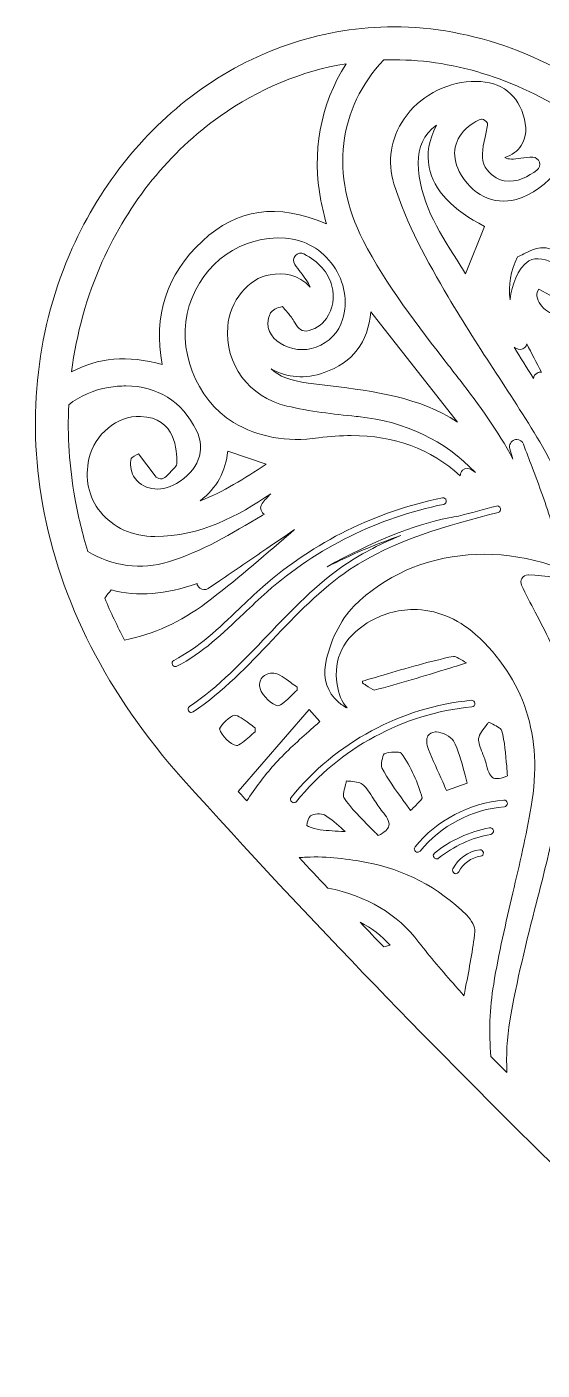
# Model space of a CAD drawing. Extents: x 49 to 10099, y -910 to -90.
# Drawn here: x 1193 to 1506, y -908 to -92 of the extents above; entities that cross this region are included whole.
import ezdxf

# ---------------------------------------------------------------- set-up
doc = ezdxf.new("R2010")
doc.units = 0
doc.header["$MEASUREMENT"] = 0
doc.layers.add('Layer 1', color=7, linetype='Continuous')

msp = doc.modelspace()

# ---------------------------------------------------------------- linework, layer by layer
at = {"layer": 'Layer 1', "lineweight": 0}
for points, knots in [([(2067.48, -226.33), (2049.85, -186.9), (2022.75, -153.49), (1989.11, -129.71), (1954.04, -104.91), (1913.53, -91.8), (1871.95, -91.8), (1824.05, -91.8), (1776.03, -109.39), (1733.06, -142.66), (1700.36, -167.98), (1670.49, -202.19), (1644, -244.61), (1617.52, -202.2), (1587.66, -168), (1554.95, -142.67), (1511.98, -109.4), (1463.95, -91.81), (1416.04, -91.8), (1374.47, -91.8), (1333.96, -104.91), (1298.9, -129.69), (1265.25, -153.47), (1238.15, -186.88), (1220.52, -226.31), (1199.14, -274.13), (1192.87, -327.84), (1202.41, -381.63), (1212.97, -441.15), (1241.77, -497.53), (1288, -549.22), (1441.89, -721.22), (1618.96, -885.08), (1620.74, -886.72), (1620.74, -886.72), (1644.01, -908.2), (1644.01, -908.2), (1644.01, -908.2), (1667.28, -886.71), (1667.28, -886.71), (1669.05, -885.08), (1846.13, -721.22), (2000.01, -549.22), (2046.24, -497.54), (2075.03, -441.16), (2085.59, -381.65), (2095.12, -327.86), (2088.86, -274.15), (2067.48, -226.33)], [0, 0, 0, 0, 1, 1, 1, 2, 2, 2, 3, 3, 3, 4, 4, 4, 5, 5, 5, 6, 6, 6, 7, 7, 7, 8, 8, 8, 9, 9, 9, 10, 10, 10, 11, 11, 11, 12, 12, 12, 13, 13, 13, 14, 14, 14, 15, 15, 15, 16, 16, 16, 16]), ([(1238.78, -234.47), (1254.95, -198.32), (1279.73, -167.73), (1310.44, -146.03), (1333.86, -129.48), (1359.91, -118.7), (1387.02, -114.2), (1371.46, -138.82), (1365.89, -168.81), (1371.75, -197.44), (1372.71, -202.09), (1373.85, -206.65), (1375.07, -211.43), (1344.95, -198.81), (1320.82, -202.24), (1299.65, -221.96), (1277.83, -242.29), (1269.6, -267.48), (1275.15, -296.94), (1254.22, -291.3), (1235.99, -292.8), (1220.06, -301.5), (1223.02, -278.28), (1229.27, -255.73), (1238.78, -234.47)], [0, 0, 0, 0, 1, 1, 1, 2, 2, 2, 3, 3, 3, 4, 4, 4, 5, 5, 5, 6, 6, 6, 7, 7, 7, 8, 8, 8, 8]), ([(1416.04, -111.8), (1416.04, -111.8), (1416.05, -111.8), (1416.06, -111.8), (1454.56, -111.81), (1493.35, -124.51), (1529.14, -148.68), (1525.97, -169.87), (1510.09, -191.11), (1490.47, -196.69), (1476.97, -200.53), (1463.07, -193.67), (1455.88, -179.62), (1450.69, -169.48), (1452.74, -159.57), (1461.5, -152.43), (1466.37, -148.46), (1468.72, -147.79), (1469.84, -147.93), (1470.73, -148.04), (1471.82, -148.86), (1473.14, -150.42), (1472.72, -153.33), (1472.13, -156.14), (1471.55, -158.86), (1470.01, -166.09), (1468.69, -172.33), (1471.7, -177.1), (1474.59, -181.68), (1478.6, -184.54), (1483.28, -185.38), (1490.93, -186.74), (1498.29, -182.57), (1503.12, -178.85), (1504.57, -177.73), (1505.18, -175.82), (1504.62, -174.08), (1504.07, -172.33), (1502.49, -171.11), (1500.66, -171.02), (1498.11, -170.91), (1495.64, -171.27), (1493.23, -171.62), (1488.94, -172.24), (1485.96, -172.56), (1483.5, -171.21), (1488, -169.7), (1491.38, -167.26), (1493.57, -163.92), (1496.77, -159.05), (1497.18, -152.75), (1494.78, -145.2), (1490.34, -131.23), (1479.14, -124.07), (1463.17, -125), (1446.75, -125.97), (1431.51, -134.42), (1422.4, -147.61), (1414.12, -159.59), (1411.9, -173.68), (1416.16, -187.3), (1423.76, -211.64), (1436.57, -234.48), (1449.05, -255.79), (1458.31, -271.61), (1468.48, -287.18), (1478.33, -302.23), (1487.79, -316.71), (1497.57, -331.68), (1506.47, -346.77), (1518.4, -366.99), (1522.81, -385.82), (1519.93, -404.21), (1515.37, -403.96), (1514.31, -401.09), (1512.24, -393.96), (1508.84, -382.22), (1504.44, -370.66), (1500.19, -359.48), (1498.42, -354.82), (1496.65, -350.16), (1494.94, -345.47), (1494.3, -343.71), (1492.62, -342.6), (1490.83, -342.6), (1490.38, -342.6), (1489.92, -342.67), (1489.47, -342.82), (1487.23, -343.56), (1485.97, -345.94), (1486.64, -348.21), (1486.64, -348.21), (1488.49, -354.48), (1488.49, -354.48), (1479.35, -337.14), (1467.83, -321.48), (1456.35, -306.6), (1454.03, -303.6), (1451.7, -300.59), (1449.37, -297.59), (1430.68, -273.49), (1411.35, -248.58), (1397.47, -221.67), (1376.98, -181.94), (1382.23, -140.97), (1409.96, -111.91), (1411.98, -111.85), (1414.01, -111.8), (1416.04, -111.8)], [0, 0, 0, 0, 1, 1, 1, 2, 2, 2, 3, 3, 3, 4, 4, 4, 5, 5, 5, 6, 6, 6, 7, 7, 7, 8, 8, 8, 9, 9, 9, 10, 10, 10, 11, 11, 11, 12, 12, 12, 13, 13, 13, 14, 14, 14, 15, 15, 15, 16, 16, 16, 17, 17, 17, 18, 18, 18, 19, 19, 19, 20, 20, 20, 21, 21, 21, 22, 22, 22, 23, 23, 23, 24, 24, 24, 25, 25, 25, 26, 26, 26, 27, 27, 27, 28, 28, 28, 29, 29, 29, 30, 30, 30, 31, 31, 31, 32, 32, 32, 33, 33, 33, 34, 34, 34, 35, 35, 35, 36, 36, 36, 36]), ([(1437.62, -177.22), (1440.42, -191.04), (1451.76, -203.1), (1471.32, -213.11), (1471.32, -213.11), (1459.73, -241.93), (1459.73, -241.93), (1457.99, -239.11), (1456.23, -236.33), (1454.5, -233.59), (1442.65, -214.88), (1431.46, -197.2), (1430.9, -174.56), (1430.66, -164.84), (1434.23, -157.33), (1441.96, -151.64), (1437.39, -160.37), (1435.93, -168.93), (1437.62, -177.22)], [0, 0, 0, 0, 1, 1, 1, 2, 2, 2, 3, 3, 3, 4, 4, 4, 5, 5, 5, 6, 6, 6, 6]), ([(1384.95, -269.7), (1382.68, -277.36), (1376.69, -283.61), (1368.91, -286.42), (1361.3, -289.17), (1353.27, -288.28), (1346.88, -283.99), (1341.78, -280.56), (1336.63, -274.6), (1341.05, -265.65), (1341.73, -264.26), (1345.29, -262.26), (1348.28, -261.84), (1349.13, -262.52), (1350.61, -264.38), (1351.45, -265.42), (1352.11, -266.25), (1352.75, -267.04), (1353.36, -267.74), (1353.93, -268.39), (1354.67, -269.63), (1355.32, -270.72), (1357.08, -273.69), (1359.08, -277.08), (1362.85, -276.65), (1367.36, -276.18), (1372.51, -272.99), (1375.09, -269.06), (1379.05, -263.04), (1380.25, -256.03), (1378.46, -249.3), (1376.32, -241.21), (1370.27, -234.29), (1361.44, -229.8), (1359.67, -228.9), (1357.51, -229.31), (1356.19, -230.8), (1354.87, -232.28), (1354.73, -234.48), (1355.83, -236.13), (1356.96, -237.81), (1358.21, -239.42), (1359.41, -240.98), (1361.91, -244.22), (1364.09, -247.05), (1365.22, -250.09), (1358.24, -241.91), (1348.68, -241.15), (1340.86, -242.44), (1327.61, -244.63), (1316.27, -258.43), (1315.03, -273.85), (1313.19, -296.85), (1327.95, -316.75), (1350.93, -322.23), (1364.83, -325.54), (1379.24, -327.08), (1393.18, -328.57), (1393.18, -328.57), (1394.48, -328.71), (1394.48, -328.71), (1423.51, -331.81), (1446.85, -342.95), (1465.67, -362.72), (1465.67, -362.72), (1463.41, -361.05), (1463.41, -361.05), (1461.75, -359.83), (1459.47, -359.93), (1457.92, -361.29), (1456.94, -362.15), (1456.43, -363.37), (1456.44, -364.6), (1438.35, -348.25), (1416.5, -340.18), (1390.23, -340.18), (1383.86, -340.18), (1377.24, -340.65), (1370.34, -341.6), (1350.68, -344.3), (1333.75, -341.21), (1318.58, -332.16), (1295.6, -318.46), (1283.5, -286.63), (1291.61, -261.22), (1299.99, -234.93), (1323.47, -218.44), (1350.12, -220.24), (1361.82, -221.02), (1372.47, -227.14), (1379.36, -237.03), (1386.16, -246.78), (1388.19, -258.69), (1384.95, -269.7)], [0, 0, 0, 0, 1, 1, 1, 2, 2, 2, 3, 3, 3, 4, 4, 4, 5, 5, 5, 6, 6, 6, 7, 7, 7, 8, 8, 8, 9, 9, 9, 10, 10, 10, 11, 11, 11, 12, 12, 12, 13, 13, 13, 14, 14, 14, 15, 15, 15, 16, 16, 16, 17, 17, 17, 18, 18, 18, 19, 19, 19, 20, 20, 20, 21, 21, 21, 22, 22, 22, 23, 23, 23, 24, 24, 24, 25, 25, 25, 26, 26, 26, 27, 27, 27, 28, 28, 28, 29, 29, 29, 30, 30, 30, 31, 31, 31, 31]), ([(1530.71, -237.05), (1530.8, -245.09), (1526.91, -255.63), (1520.82, -263.89), (1519.49, -265.69), (1517.84, -266.6), (1515.78, -266.68), (1512.56, -266.77), (1508.91, -264.84), (1506.13, -261.6), (1503.76, -258.83), (1501.77, -254.94), (1504.23, -251.13), (1504.23, -251.13), (1515.42, -257.29), (1515.42, -257.29), (1516.44, -257.85), (1517.65, -257.98), (1518.78, -257.65), (1519.9, -257.31), (1520.84, -256.54), (1521.39, -255.51), (1522.19, -253.99), (1523.36, -252.28), (1524.59, -250.48), (1527.97, -245.52), (1531.47, -240.4), (1529.76, -235.52), (1527.44, -228.89), (1522.57, -222.31), (1517.04, -218.01), (1523.26, -221.11), (1530.61, -226.91), (1530.71, -237.05), (1530.71, -237.05), (1530.71, -237.05), (1530.71, -237.05)], [0, 0, 0, 0, 1, 1, 1, 2, 2, 2, 3, 3, 3, 4, 4, 4, 5, 5, 5, 6, 6, 6, 7, 7, 7, 8, 8, 8, 9, 9, 9, 10, 10, 10, 11, 11, 11, 12, 12, 12, 12]), ([(1486.82, -257.2), (1486.8, -257.35), (1486.78, -257.5), (1486.77, -257.65), (1485.52, -248.83), (1487.06, -240.19), (1491.36, -231.57), (1492.59, -231.01), (1493.82, -230.41), (1495.05, -229.81), (1498.68, -228.03), (1502.1, -226.35), (1505.32, -226.07), (1509.95, -225.67), (1513.93, -227.3), (1516.21, -230.57), (1517.53, -232.46), (1518.15, -234.7), (1518.04, -236.92), (1517.13, -236.59), (1516.21, -236.24), (1515.3, -235.9), (1508.85, -233.45), (1502.75, -231.14), (1498.15, -234.08), (1491.26, -238.48), (1487.73, -249.29), (1486.82, -257.2)], [0, 0, 0, 0, 1, 1, 1, 2, 2, 2, 3, 3, 3, 4, 4, 4, 5, 5, 5, 6, 6, 6, 7, 7, 7, 8, 8, 8, 9, 9, 9, 9]), ([(1454.79, -332.06), (1431.28, -316.69), (1404.08, -313.3), (1377.59, -310.01), (1373.06, -309.45), (1368.53, -308.88), (1364.02, -308.26), (1353.29, -306.78), (1346.22, -304.32), (1341.38, -299.67), (1351.29, -305.11), (1362.21, -305.92), (1373.66, -301.95), (1391, -295.93), (1400.51, -283.55), (1402.03, -265.06), (1402.03, -265.06), (1454.79, -332.06), (1454.79, -332.06)], [0, 0, 0, 0, 1, 1, 1, 2, 2, 2, 3, 3, 3, 4, 4, 4, 5, 5, 5, 6, 6, 6, 6]), ([(1490.23, -287.15), (1491.95, -288.33), (1494.27, -288.13), (1495.77, -286.66), (1496.39, -286.05), (1496.79, -285.29), (1496.97, -284.49), (1499.91, -290.24), (1502.86, -295.98), (1505.8, -301.67), (1504.94, -301.59), (1504.05, -301.75), (1503.24, -302.2), (1501.99, -302.89), (1501.21, -304.11), (1501.03, -305.44), (1497.04, -299.17), (1493.07, -292.83), (1489.23, -286.44), (1489.56, -286.68), (1489.89, -286.92), (1490.23, -287.15)], [0, 0, 0, 0, 1, 1, 1, 2, 2, 2, 3, 3, 3, 4, 4, 4, 5, 5, 5, 6, 6, 6, 7, 7, 7, 7]), ([(1222.11, -378.14), (1218.74, -359.13), (1217.5, -340.15), (1218.34, -321.49), (1225.04, -316.17), (1233.28, -312.48), (1242.56, -310.94), (1246.21, -310.33), (1249.74, -310.04), (1253.15, -310.04), (1272.21, -310.04), (1287.23, -319.42), (1296.05, -337.14), (1301.95, -349), (1297.15, -361.65), (1283.83, -369.37), (1273.83, -375.17), (1262.88, -373.26), (1257.77, -364.84), (1256.01, -361.91), (1255.35, -356.84), (1256.4, -354.2), (1256.74, -353.33), (1259.25, -352.04), (1260.78, -351.29), (1260.78, -351.29), (1270.89, -364.73), (1270.89, -364.73), (1271.66, -365.76), (1272.84, -366.39), (1274.12, -366.47), (1275.42, -366.53), (1276.65, -366.06), (1277.54, -365.13), (1277.54, -365.13), (1282.92, -359.52), (1282.92, -359.52), (1283.71, -358.7), (1284.15, -357.59), (1284.13, -356.44), (1284.04, -349.75), (1283.78, -329.4), (1262.03, -328.54), (1247.87, -328.03), (1234.09, -339.3), (1230.66, -354.33), (1227.96, -366.14), (1230.42, -377.59), (1237.59, -386.57), (1245.18, -396.08), (1257.26, -401.53), (1270.76, -401.53), (1270.76, -401.53), (1270.79, -401.53), (1270.79, -401.53), (1298.47, -401.51), (1321.5, -389.01), (1341.23, -375.53), (1339.4, -377.38), (1337.67, -379.34), (1336.03, -381.41), (1334.78, -382.99), (1334.77, -385.22), (1336, -386.81), (1336.38, -387.3), (1336.85, -387.69), (1337.38, -387.97), (1336.88, -388.26), (1336.39, -388.56), (1335.9, -388.85), (1317.67, -399.7), (1298.81, -410.92), (1279.05, -416.97), (1262.54, -422.02), (1244.8, -419.63), (1229.93, -410.66), (1226.67, -399.93), (1224.05, -389.09), (1222.11, -378.14)], [0, 0, 0, 0, 1, 1, 1, 2, 2, 2, 3, 3, 3, 4, 4, 4, 5, 5, 5, 6, 6, 6, 7, 7, 7, 8, 8, 8, 9, 9, 9, 10, 10, 10, 11, 11, 11, 12, 12, 12, 13, 13, 13, 14, 14, 14, 15, 15, 15, 16, 16, 16, 17, 17, 17, 18, 18, 18, 19, 19, 19, 20, 20, 20, 21, 21, 21, 22, 22, 22, 23, 23, 23, 24, 24, 24, 25, 25, 25, 26, 26, 26, 26]), ([(1338.43, -357.5), (1325.2, -366.32), (1312.32, -374.65), (1298.32, -379.78), (1308.39, -372.04), (1313.98, -361.93), (1315.02, -349.6), (1315.02, -349.6), (1338.43, -357.5), (1338.43, -357.5)], [0, 0, 0, 0, 1, 1, 1, 2, 2, 2, 3, 3, 3, 3]), ([(1284.13, -480.4), (1283.84, -480.55), (1283.52, -480.62), (1283.22, -480.62), (1282.49, -480.62), (1281.79, -480.22), (1281.44, -479.53), (1280.93, -478.55), (1281.32, -477.35), (1282.3, -476.84), (1297.26, -469.14), (1309.82, -457.15), (1321.96, -445.55), (1326.65, -441.07), (1331.5, -436.44), (1336.44, -432.1), (1367.43, -404.86), (1405.19, -386.18), (1445.63, -378.08), (1446.72, -377.86), (1447.77, -378.56), (1447.99, -379.65), (1448.21, -380.73), (1447.5, -381.78), (1446.42, -382), (1406.66, -389.97), (1369.54, -408.33), (1339.08, -435.1), (1334.2, -439.39), (1329.38, -443.99), (1324.72, -448.45), (1312.37, -460.24), (1299.6, -472.43), (1284.13, -480.4)], [0, 0, 0, 0, 1, 1, 1, 2, 2, 2, 3, 3, 3, 4, 4, 4, 5, 5, 5, 6, 6, 6, 7, 7, 7, 8, 8, 8, 9, 9, 9, 10, 10, 10, 11, 11, 11, 11]), ([(1342.15, -464.47), (1327.39, -480), (1312.13, -496.05), (1293.99, -508.14), (1293.65, -508.36), (1293.27, -508.47), (1292.89, -508.47), (1292.24, -508.47), (1291.6, -508.16), (1291.22, -507.58), (1290.61, -506.66), (1290.86, -505.42), (1291.78, -504.81), (1309.54, -492.97), (1324.65, -477.08), (1339.25, -461.72), (1353.89, -446.32), (1369.02, -430.41), (1386.96, -418.36), (1397.52, -411.26), (1408.78, -405.64), (1420.41, -400.94), (1404.5, -406.34), (1390.03, -412.68), (1375.44, -419.97), (1402.2, -404.93), (1428.42, -394.26), (1449.55, -390.22), (1451.57, -389.83), (1453.52, -389.51), (1455.42, -389.25), (1463.13, -387.07), (1470.86, -385.04), (1478.52, -383.04), (1479.59, -382.76), (1480.69, -383.4), (1480.97, -384.46), (1481.25, -385.53), (1480.61, -386.63), (1479.54, -386.91), (1448.45, -395.04), (1416.31, -403.46), (1389.19, -421.68), (1371.62, -433.48), (1356.64, -449.24), (1342.15, -464.47)], [0, 0, 0, 0, 1, 1, 1, 2, 2, 2, 3, 3, 3, 4, 4, 4, 5, 5, 5, 6, 6, 6, 7, 7, 7, 8, 8, 8, 9, 9, 9, 10, 10, 10, 11, 11, 11, 12, 12, 12, 13, 13, 13, 14, 14, 14, 15, 15, 15, 15]), ([(1240.26, -439.12), (1241.01, -437.86), (1242.02, -436.53), (1243.33, -435.12), (1243.66, -434.76), (1243.92, -434.36), (1244.11, -433.93), (1260.13, -438.21), (1277.6, -436.93), (1296.37, -430.06), (1296.52, -431.15), (1297.09, -432.17), (1298, -432.89), (1299.49, -434.07), (1301.58, -434.15), (1303.15, -433.08), (1303.15, -433.08), (1310.02, -428.41), (1310.02, -428.41), (1314.79, -425.17), (1319.56, -421.93), (1324.34, -418.72), (1329.17, -415.48), (1333.96, -412.18), (1338.75, -408.89), (1344.31, -405.07), (1349.97, -401.18), (1355.69, -397.37), (1354.48, -398.37), (1353.29, -399.39), (1352.12, -400.4), (1336.03, -414.33), (1319.38, -428.74), (1301.93, -441.85), (1286.41, -453.51), (1269.84, -461.03), (1252.36, -464.45), (1247.89, -456.1), (1243.86, -447.65), (1240.26, -439.12)], [0, 0, 0, 0, 1, 1, 1, 2, 2, 2, 3, 3, 3, 4, 4, 4, 5, 5, 5, 6, 6, 6, 7, 7, 7, 8, 8, 8, 9, 9, 9, 10, 10, 10, 11, 11, 11, 12, 12, 12, 13, 13, 13, 13]), ([(1476.81, -673.54), (1479.83, -654.98), (1484.22, -636.24), (1488.47, -618.11), (1492.48, -601), (1496.63, -583.3), (1499.65, -565.64), (1506.92, -523.08), (1495.53, -487.89), (1465.78, -461.06), (1454.69, -451.06), (1441.33, -445.93), (1427.98, -445.93), (1418.34, -445.93), (1408.7, -448.61), (1399.94, -454.05), (1385.51, -463), (1379.15, -475.92), (1381.54, -491.42), (1382.43, -497.21), (1384.47, -502), (1387.63, -505.77), (1385.67, -504.76), (1383.82, -503.5), (1382.15, -502.01), (1375.71, -496.29), (1372.92, -488.07), (1374.48, -479.45), (1376.94, -465.81), (1383.58, -452.18), (1391.8, -443.9), (1428.8, -406.62), (1490.24, -401.87), (1541.2, -432.35), (1573.29, -451.55), (1596.97, -479.97), (1611.58, -516.82), (1614.66, -524.59), (1618.23, -530.88), (1630.45, -529.23), (1639.66, -527.98), (1646.66, -533.21), (1649.2, -543.21), (1651.09, -550.65), (1652.08, -558.22), (1653.12, -566.24), (1653.58, -569.77), (1654.04, -573.31), (1654.58, -576.82), (1654.88, -578.76), (1656.42, -580.26), (1658.36, -580.5), (1684.05, -583.69), (1689.2, -590.86), (1685.91, -618.83), (1685.56, -621.89), (1685.44, -625.02), (1685.33, -628.04), (1685.08, -635.18), (1684.84, -641.69), (1681.72, -647.14), (1682.86, -639.53), (1683.91, -632.29), (1684.37, -624.9), (1685.46, -607.03), (1683.4, -597.32), (1677.27, -591.38), (1671.85, -586.13), (1663.67, -584.21), (1649.68, -585.03), (1649.89, -561.49), (1648.18, -547.05), (1640.14, -539.34), (1633.69, -533.15), (1623.93, -532.31), (1614, -532.7), (1581.81, -463.16), (1540.66, -424.94), (1497.91, -424.94), (1497.91, -424.94), (1497.71, -424.94), (1497.71, -424.94), (1496.22, -424.94), (1494.83, -425.71), (1494.03, -426.97), (1493.23, -428.24), (1493.13, -429.82), (1493.77, -431.17), (1496.36, -436.66), (1499.26, -442.19), (1502.07, -447.53), (1508.26, -459.35), (1514.68, -471.57), (1518.2, -484.22), (1526.79, -515.02), (1521.06, -546.38), (1513.28, -581.25), (1510.1, -595.53), (1506.41, -610), (1502.85, -623.99), (1496.88, -647.41), (1490.72, -671.63), (1486.66, -695.88), (1484.9, -706.35), (1484.32, -716.9), (1484.88, -727.38), (1481.65, -724.15), (1478.4, -720.88), (1475.11, -717.57), (1473.81, -703.28), (1474.37, -688.58), (1476.81, -673.54)], [0, 0, 0, 0, 1, 1, 1, 2, 2, 2, 3, 3, 3, 4, 4, 4, 5, 5, 5, 6, 6, 6, 7, 7, 7, 8, 8, 8, 9, 9, 9, 10, 10, 10, 11, 11, 11, 12, 12, 12, 13, 13, 13, 14, 14, 14, 15, 15, 15, 16, 16, 16, 17, 17, 17, 18, 18, 18, 19, 19, 19, 20, 20, 20, 21, 21, 21, 22, 22, 22, 23, 23, 23, 24, 24, 24, 25, 25, 25, 26, 26, 26, 27, 27, 27, 28, 28, 28, 29, 29, 29, 30, 30, 30, 31, 31, 31, 32, 32, 32, 33, 33, 33, 34, 34, 34, 35, 35, 35, 36, 36, 36, 37, 37, 37, 37]), ([(1396.96, -490.46), (1396.96, -490.46), (1396.99, -489.44), (1396.99, -489.44), (1401.21, -488.23), (1405.43, -486.98), (1409.64, -485.74), (1423.58, -481.64), (1437.99, -477.39), (1452.32, -474.39), (1453.62, -474.12), (1457.37, -476.54), (1460.23, -478.41), (1456.99, -479.41), (1453.83, -480.38), (1450.73, -481.34), (1433.78, -486.56), (1419.14, -491.08), (1404.21, -494.9), (1403.2, -494.75), (1400.68, -493.01), (1399.15, -491.95), (1398.43, -491.45), (1397.7, -490.94), (1396.96, -490.46)], [0, 0, 0, 0, 1, 1, 1, 2, 2, 2, 3, 3, 3, 4, 4, 4, 5, 5, 5, 6, 6, 6, 7, 7, 7, 8, 8, 8, 8]), ([(1357.28, -494.96), (1356.05, -496.04), (1354.83, -497.21), (1353.65, -498.34), (1351.11, -500.78), (1347.26, -504.46), (1345.5, -504.36), (1342.49, -504.2), (1336.08, -498.49), (1334.74, -493.96), (1334, -491.48), (1334.43, -489.12), (1335.94, -487.31), (1337.58, -485.33), (1340.29, -484.34), (1343.14, -484.64), (1346.27, -484.97), (1349.73, -487.56), (1353.4, -490.31), (1354.64, -491.23), (1355.9, -492.18), (1357.2, -493.07), (1357.2, -493.07), (1357.28, -494.96), (1357.28, -494.96)], [0, 0, 0, 0, 1, 1, 1, 2, 2, 2, 3, 3, 3, 4, 4, 4, 5, 5, 5, 6, 6, 6, 7, 7, 7, 8, 8, 8, 8]), ([(1463.18, -501.1), (1464.28, -500.99), (1465.26, -501.8), (1465.36, -502.9), (1465.47, -504), (1464.67, -504.98), (1463.57, -505.08), (1421.98, -509.14), (1383.07, -530.1), (1356.8, -562.59), (1356.4, -563.08), (1355.82, -563.33), (1355.24, -563.33), (1354.8, -563.33), (1354.35, -563.19), (1353.98, -562.89), (1353.12, -562.19), (1352.99, -560.94), (1353.69, -560.08), (1380.62, -526.76), (1420.53, -505.26), (1463.18, -501.1)], [0, 0, 0, 0, 1, 1, 1, 2, 2, 2, 3, 3, 3, 4, 4, 4, 5, 5, 5, 6, 6, 6, 7, 7, 7, 7]), ([(1331.82, -520.2), (1330.59, -521.17), (1329.38, -522.22), (1328.2, -523.25), (1325.96, -525.21), (1321.73, -528.86), (1320.32, -528.65), (1316.9, -528.18), (1311.19, -522.41), (1310.13, -518.45), (1310.85, -516.06), (1316.54, -510.44), (1319.05, -510.19), (1321.17, -509.98), (1324.97, -512.83), (1328.04, -515.12), (1329.24, -516.01), (1330.47, -516.93), (1331.73, -517.78), (1331.73, -517.78), (1331.82, -520.2), (1331.82, -520.2)], [0, 0, 0, 0, 1, 1, 1, 2, 2, 2, 3, 3, 3, 4, 4, 4, 5, 5, 5, 6, 6, 6, 7, 7, 7, 7]), ([(1321.45, -556.45), (1321.45, -556.45), (1364.57, -506.73), (1364.57, -506.73), (1364.57, -506.73), (1371.06, -514.02), (1371.06, -514.02), (1368.84, -516.04), (1366.61, -518.02), (1364.4, -519.99), (1356.79, -526.76), (1349.6, -533.16), (1343.06, -540.53), (1337.12, -547.23), (1331.95, -554.47), (1326.6, -562.11), (1324.88, -560.22), (1323.17, -558.34), (1321.45, -556.45)], [0, 0, 0, 0, 1, 1, 1, 2, 2, 2, 3, 3, 3, 4, 4, 4, 5, 5, 5, 6, 6, 6, 6]), ([(1436.82, -522.66), (1437.59, -521.36), (1439.06, -520.57), (1441.21, -520.3), (1441.39, -520.28), (1441.59, -520.27), (1441.8, -520.27), (1445.17, -520.27), (1450.98, -523.21), (1452.35, -525.73), (1455.37, -531.29), (1457.06, -537.7), (1459.02, -545.12), (1459.57, -547.2), (1460.12, -549.33), (1460.73, -551.51), (1460.73, -551.51), (1448.15, -555.97), (1448.15, -555.97), (1447.37, -554.22), (1446.59, -552.47), (1445.81, -550.74), (1442.76, -543.97), (1439.89, -537.58), (1437.22, -531.01), (1435.86, -527.67), (1435.71, -524.54), (1436.82, -522.66)], [0, 0, 0, 0, 1, 1, 1, 2, 2, 2, 3, 3, 3, 4, 4, 4, 5, 5, 5, 6, 6, 6, 7, 7, 7, 8, 8, 8, 9, 9, 9, 9]), ([(1467.67, -524.32), (1467.67, -524.32), (1467.67, -524.32), (1467.67, -524.32), (1467.99, -521.79), (1470.41, -518.76), (1472.74, -515.84), (1473.14, -515.34), (1473.54, -514.84), (1473.94, -514.33), (1474.47, -514.62), (1475, -514.9), (1475.53, -515.18), (1477.52, -516.24), (1481.23, -518.21), (1481.62, -519.27), (1483.56, -526.28), (1484.15, -533.87), (1484.72, -541.2), (1484.87, -543.15), (1485.02, -545.08), (1485.19, -546.98), (1481.39, -548.67), (1478.48, -549.15), (1476.71, -548.33), (1474.89, -547.5), (1473.47, -544.89), (1472.5, -540.58), (1471.91, -537.97), (1470.91, -535.49), (1469.95, -533.1), (1468.62, -529.81), (1467.37, -526.7), (1467.67, -524.32)], [0, 0, 0, 0, 1, 1, 1, 2, 2, 2, 3, 3, 3, 4, 4, 4, 5, 5, 5, 6, 6, 6, 7, 7, 7, 8, 8, 8, 9, 9, 9, 10, 10, 10, 11, 11, 11, 11]), ([(1408.81, -542.15), (1408.04, -540.53), (1409.13, -534.77), (1410.23, -533.62), (1411.58, -532.85), (1414.06, -532.52), (1416.31, -532.52), (1418.16, -532.52), (1419.86, -532.75), (1420.63, -533.14), (1426.57, -541.79), (1430.93, -551.25), (1433.27, -560.55), (1432.59, -561.82), (1429.92, -564.46), (1428.11, -566.25), (1427.49, -566.86), (1426.86, -567.47), (1426.24, -568.1), (1424.87, -566.18), (1423.52, -564.34), (1422.22, -562.54), (1416.89, -555.23), (1412.3, -548.92), (1408.81, -542.15)], [0, 0, 0, 0, 1, 1, 1, 2, 2, 2, 3, 3, 3, 4, 4, 4, 5, 5, 5, 6, 6, 6, 7, 7, 7, 8, 8, 8, 8]), ([(1385.62, -560.2), (1385.02, -559.1), (1386.14, -554.63), (1386.74, -552.22), (1386.91, -551.52), (1387.09, -550.8), (1387.26, -550.08), (1387.73, -550.13), (1388.19, -550.17), (1388.65, -550.21), (1391.95, -550.49), (1395.36, -550.78), (1396.91, -552.04), (1399.56, -554.2), (1401.62, -557.5), (1403.8, -560.99), (1405.43, -563.62), (1407.12, -566.33), (1409.2, -568.79), (1411.32, -571.3), (1413.72, -574.82), (1413.11, -577.39), (1412.66, -579.33), (1410.43, -581.36), (1406.61, -583.32), (1405.08, -581.75), (1403.5, -580.17), (1401.91, -578.59), (1396.13, -572.83), (1390.15, -566.87), (1385.62, -560.2)], [0, 0, 0, 0, 1, 1, 1, 2, 2, 2, 3, 3, 3, 4, 4, 4, 5, 5, 5, 6, 6, 6, 7, 7, 7, 8, 8, 8, 9, 9, 9, 10, 10, 10, 10]), ([(1482.97, -561.78), (1484.06, -561.69), (1485.04, -562.51), (1485.13, -563.61), (1485.22, -564.71), (1484.4, -565.68), (1483.29, -565.77), (1463.66, -567.36), (1444.52, -577.43), (1432.08, -592.71), (1431.69, -593.2), (1431.11, -593.45), (1430.53, -593.45), (1430.09, -593.45), (1429.64, -593.31), (1429.27, -593), (1428.41, -592.31), (1428.29, -591.05), (1428.98, -590.19), (1442.09, -574.08), (1462.27, -563.46), (1482.97, -561.78)], [0, 0, 0, 0, 1, 1, 1, 2, 2, 2, 3, 3, 3, 4, 4, 4, 5, 5, 5, 6, 6, 6, 7, 7, 7, 7]), ([(1386.55, -580.88), (1385.77, -580.84), (1384.99, -580.8), (1384.21, -580.76), (1379.1, -580.5), (1374.28, -580.25), (1369.53, -579.47), (1366.9, -579.04), (1364.17, -577.96), (1363.08, -577.24), (1363.08, -575.24), (1364.42, -572), (1365.44, -571.35), (1367.42, -570.08), (1372.04, -569.74), (1373.82, -570.74), (1377.95, -573.06), (1381.64, -576.42), (1385.54, -579.97), (1385.88, -580.27), (1386.21, -580.58), (1386.55, -580.88)], [0, 0, 0, 0, 1, 1, 1, 2, 2, 2, 3, 3, 3, 4, 4, 4, 5, 5, 5, 6, 6, 6, 7, 7, 7, 7]), ([(1443.34, -597.05), (1442.97, -597.34), (1442.53, -597.49), (1442.1, -597.49), (1441.51, -597.49), (1440.93, -597.23), (1440.53, -596.73), (1439.84, -595.87), (1439.98, -594.61), (1440.84, -593.92), (1450.53, -586.18), (1462.1, -580.88), (1474.29, -578.62), (1475.38, -578.43), (1476.42, -579.14), (1476.62, -580.23), (1476.83, -581.31), (1476.11, -582.35), (1475.02, -582.56), (1463.47, -584.7), (1452.52, -589.71), (1443.34, -597.05)], [0, 0, 0, 0, 1, 1, 1, 2, 2, 2, 3, 3, 3, 4, 4, 4, 5, 5, 5, 6, 6, 6, 7, 7, 7, 7]), ([(1362.86, -596.46), (1375.61, -595.66), (1389.08, -597.72), (1399.38, -599.6), (1422.4, -603.8), (1442.96, -614.62), (1460.5, -631.73), (1463.36, -634.52), (1465.72, -639.23), (1465.44, -641.61), (1464.15, -652.69), (1462.01, -663.77), (1459.74, -675.49), (1459.41, -677.2), (1459.07, -678.92), (1458.74, -680.66), (1457, -678.66), (1455.28, -676.69), (1453.57, -674.74), (1445.69, -665.72), (1438.24, -657.2), (1431.38, -648.23), (1418.07, -630.82), (1399.9, -620), (1375.87, -615.2), (1370.07, -609.06), (1364.27, -602.87), (1358.46, -596.65), (1359.92, -596.6), (1361.38, -596.55), (1362.86, -596.46)], [0, 0, 0, 0, 1, 1, 1, 2, 2, 2, 3, 3, 3, 4, 4, 4, 5, 5, 5, 6, 6, 6, 7, 7, 7, 8, 8, 8, 9, 9, 9, 10, 10, 10, 10]), ([(1468.79, -595.91), (1463.21, -596.57), (1458.05, -600.27), (1455.63, -605.33), (1455.28, -606.05), (1454.57, -606.47), (1453.82, -606.47), (1453.53, -606.47), (1453.24, -606.41), (1452.96, -606.28), (1451.96, -605.8), (1451.54, -604.61), (1452.02, -603.61), (1455.01, -597.33), (1461.41, -592.75), (1468.32, -591.94), (1469.42, -591.8), (1470.41, -592.59), (1470.54, -593.69), (1470.67, -594.79), (1469.89, -595.78), (1468.79, -595.91)], [0, 0, 0, 0, 1, 1, 1, 2, 2, 2, 3, 3, 3, 4, 4, 4, 5, 5, 5, 6, 6, 6, 7, 7, 7, 7]), ([(1413.9, -649.94), (1413.9, -649.94), (1409.93, -650.95), (1409.93, -650.95), (1405.17, -646.01), (1400.4, -641.02), (1395.6, -636), (1402.46, -639.5), (1408.6, -644.16), (1413.9, -649.94)], [0, 0, 0, 0, 1, 1, 1, 2, 2, 2, 3, 3, 3, 3])]:
    msp.add_open_spline(points, degree=3, knots=knots, dxfattribs=at)

doc.saveas('drawing.dxf')
